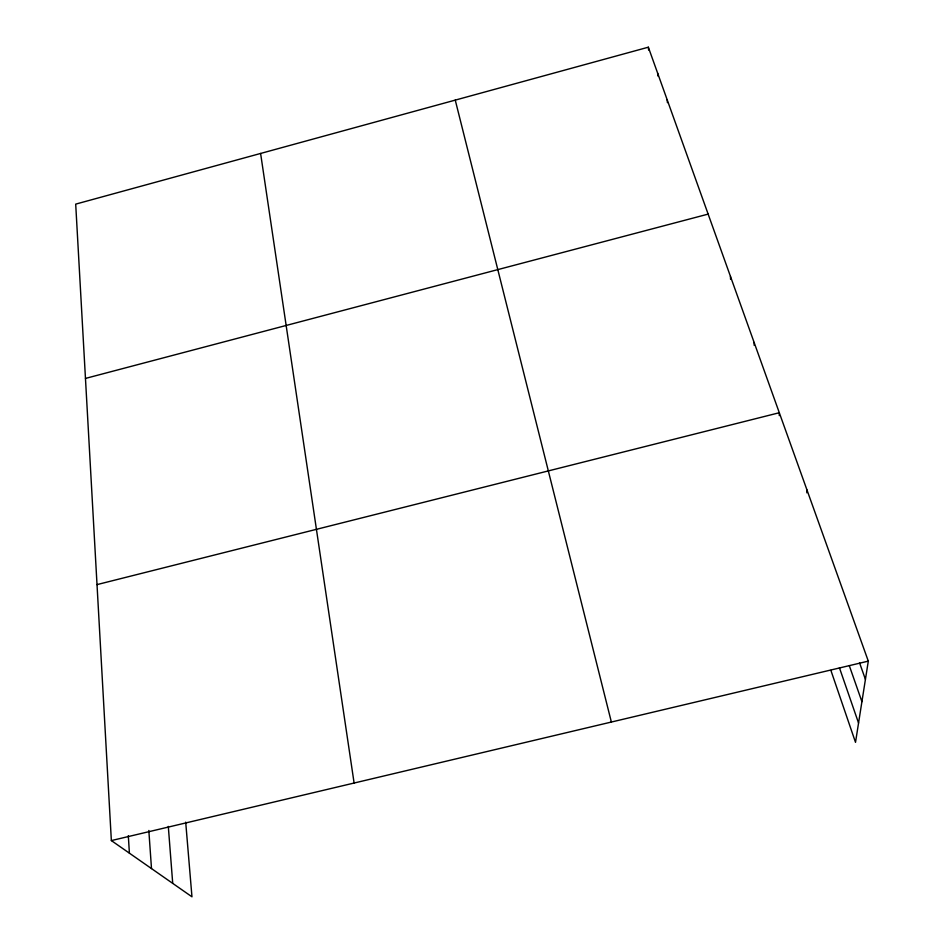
<?xml version="1.0" encoding="UTF-8"?>
<svg xmlns="http://www.w3.org/2000/svg" width="944" height="944" viewBox="0 0 944 944"><rect width="100%" height="100%" fill="white"/><g stroke="black" fill="none" stroke-linecap="round" stroke-linejoin="round"><path stroke-width="1.42" d="M779.272 415.596L779.307 412.729L97.02 584.607M806.825 492.827L806.967 489.948M185.697 822.141L191.962 896.8L111.357 840.585L75.697 204.128L648.339 47.2L868.303 661.13L855.512 742.338L830.885 670.37M85.467 378.426L708.142 214.111M111.357 840.585L868.303 661.13M859.559 662.841L865.424 679.385M849.305 665.673L861.919 701.675M839.44 667.786L858.556 723.033M455.256 100.111L611.37 722.042M260.603 153.447L354.106 783.036M648.339 47.2L648.622 50.079M657.638 73.148L657.897 76.004M667.184 99.793L667.42 102.625M168.303 826.401L172.717 883.372M148.822 830.472L151.5 868.574M128.313 835.641L129.399 853.164M730.455 276.38L730.562 279.306M754.126 342.46L754.173 345.292"/></g></svg>
